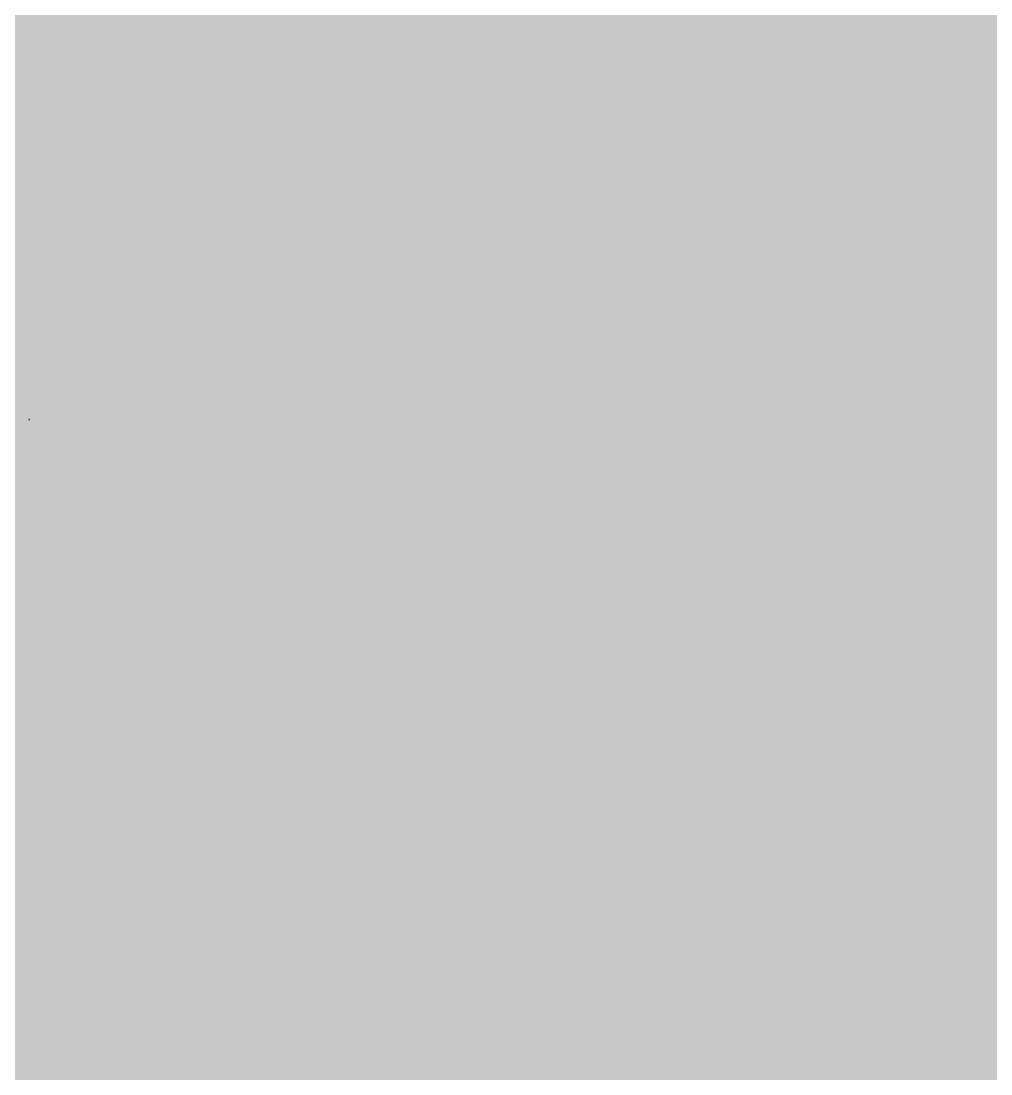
# Model space of a CAD drawing. Extents: x 0 to 1501, y 0 to 1747.
# Drawn here: x 129.26 to 130.938, y 1700.623 to 1702.445 of the extents above; entities that cross this region are included whole.
import ezdxf

# ---------------------------------------------------------------- set-up
doc = ezdxf.new("R2010")
doc.units = 0

msp = doc.modelspace()

# ---------------------------------------------------------------- hatches: boundary and pattern name
at = {"true_color": 0xf8f9fa}
msp.add_hatch(color=256, dxfattribs=at).paths.add_polyline_path([(0, 1747), (1280, 1747), (1280, 1027), (0, 1027)], flags=0)
at = {"true_color": 0xffffff}
msp.add_hatch(color=256, dxfattribs=at).paths.add_polyline_path([(0, 1747), (1280, 1747), (1280, 1681), (0, 1681)], flags=0)
at = {"true_color": 0x231f20}
msp.add_hatch(color=256, dxfattribs=at).paths.add_polyline_path([(129.2745, 1701.755), (129.2745, 1701.755), (129.2744, 1701.755), (129.2744, 1701.755), (129.2744, 1701.755), (129.2743, 1701.755), (129.2743, 1701.755), (129.2743, 1701.755), (129.2743, 1701.755), (129.2742, 1701.755), (129.2742, 1701.755), (129.2742, 1701.755), (129.2741, 1701.755), (129.2741, 1701.755), (129.2741, 1701.755), (129.274, 1701.755), (129.274, 1701.755), (129.274, 1701.755), (129.2739, 1701.755), (129.2739, 1701.755), (129.2739, 1701.755), (129.2738, 1701.755), (129.2738, 1701.755), (129.2738, 1701.755), (129.2738, 1701.755), (129.2737, 1701.755), (129.2737, 1701.755), (129.2737, 1701.755), (129.2736, 1701.755), (129.2736, 1701.755), (129.2736, 1701.755), (129.2735, 1701.755), (129.2735, 1701.755), (129.2735, 1701.755), (129.2736, 1701.755), (129.2736, 1701.755), (129.2736, 1701.755), (129.2737, 1701.755), (129.2737, 1701.755), (129.2737, 1701.755), (129.2738, 1701.755), (129.2738, 1701.755), (129.2738, 1701.755), (129.2738, 1701.755), (129.2739, 1701.755), (129.2739, 1701.755), (129.2739, 1701.755), (129.274, 1701.755), (129.274, 1701.755), (129.274, 1701.755), (129.2741, 1701.755), (129.2741, 1701.755), (129.2741, 1701.755), (129.2742, 1701.755), (129.2742, 1701.755), (129.2742, 1701.755), (129.2743, 1701.755), (129.2743, 1701.755), (129.2743, 1701.755), (129.2743, 1701.755), (129.2744, 1701.755), (129.2744, 1701.755), (129.2744, 1701.755), (129.2745, 1701.755), (129.2745, 1701.755)], flags=0)

# ---------------------------------------------------------------- linework, layer by layer
msp.add_lwpolyline([(129.2745, 1701.755), (129.2745, 1701.755), (129.2744, 1701.755), (129.2744, 1701.755), (129.2744, 1701.755), (129.2743, 1701.755), (129.2743, 1701.755), (129.2743, 1701.755), (129.2743, 1701.755), (129.2742, 1701.755), (129.2742, 1701.755), (129.2742, 1701.755), (129.2741, 1701.755), (129.2741, 1701.755), (129.2741, 1701.755), (129.274, 1701.755), (129.274, 1701.755), (129.274, 1701.755), (129.2739, 1701.755), (129.2739, 1701.755), (129.2739, 1701.755), (129.2738, 1701.755), (129.2738, 1701.755), (129.2738, 1701.755), (129.2738, 1701.755), (129.2737, 1701.755), (129.2737, 1701.755), (129.2737, 1701.755), (129.2736, 1701.755), (129.2736, 1701.755), (129.2736, 1701.755), (129.2735, 1701.755), (129.2735, 1701.755), (129.2735, 1701.755), (129.2736, 1701.755), (129.2736, 1701.755), (129.2736, 1701.755), (129.2737, 1701.755), (129.2737, 1701.755), (129.2737, 1701.755), (129.2738, 1701.755), (129.2738, 1701.755), (129.2738, 1701.755), (129.2738, 1701.755), (129.2739, 1701.755), (129.2739, 1701.755), (129.2739, 1701.755), (129.274, 1701.755), (129.274, 1701.755), (129.274, 1701.755), (129.2741, 1701.755), (129.2741, 1701.755), (129.2741, 1701.755), (129.2742, 1701.755), (129.2742, 1701.755), (129.2742, 1701.755), (129.2743, 1701.755), (129.2743, 1701.755), (129.2743, 1701.755), (129.2743, 1701.755), (129.2744, 1701.755), (129.2744, 1701.755), (129.2744, 1701.755), (129.2745, 1701.755), (129.2745, 1701.755)], close=True, dxfattribs=at)

doc.saveas('drawing.dxf')
